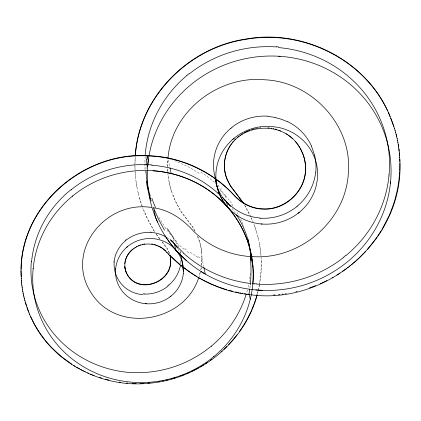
<?xml version="1.0" encoding="UTF-8"?>
<svg xmlns="http://www.w3.org/2000/svg" width="421" height="421" viewBox="0 0 421 421"><rect width="100%" height="100%" fill="white"/><g stroke="black" fill="none" stroke-linecap="round" stroke-linejoin="round"><path stroke-width="0.32" stroke-dasharray="2.1 1.58" d="M134.899 165.364L134.904 163.811M167.511 166.495L167.763 159.454M167.569 166.79L167.826 159.748M261.294 265.025L260.815 274.545L259.536 284.012M134.962 164.106L135.194 156.57M201.985 259.425L201.559 265.141M135.004 162.038L135.257 156.865M180.841 261.699L180.709 262.941M201.622 265.435L201.948 255.615M201.354 267.33L200.828 270.161M259.599 284.307L261.167 271.035L261.194 259.315M201.133 267.982L200.77 269.861M259.42 284.638L258.383 289.637M259.478 284.933L258.447 289.937M200.401 272.034L199.065 276.65M257.463 293.363L257.941 291.506M257.526 293.658L257.999 291.8M200.107 272.666L199.001 276.355M174.499 160.512L188.813 167.084L199.949 173.762M197.938 256.763L202.059 258.678L203.669 266.377M195.249 255.368L189.029 251.637M186.324 249.769L184.314 248.269M176.678 241.549L173.042 237.681L173.82 241.386M220.183 190.403L225.293 195.87L226.066 199.58M173.042 237.681L173.778 238.533M225.293 195.87L220.904 190.039M159.891 238.865L155.828 233.56M162.127 241.78L167.084 248.29L169.342 253.105M159.596 238.696L155.891 233.86M162.19 242.075L167.148 248.59L169.21 252.758M232.05 208.537L235.439 213.263M231.85 204.148L234.013 207.29M165.758 228.514L157.854 215.752M175.236 240.465L176.199 241.928M154.454 231.524L147.987 219.725M154.149 231.187L148.05 220.02L143.703 210.284M244.669 205.148L250.948 217.12M244.733 205.443L250.195 215.699M237.255 212.568L239.117 215.947M194.812 230.734L192.702 227.103L180.904 211.51L175.252 200.917L172.015 192.765M195.155 231.197L192.639 226.808L180.841 211.216L175.794 201.896L172.489 194.092M178.072 249.043L179.751 252.542M147.129 218.167L142.94 208.353M251.205 217.699L252.547 220.893M251.269 217.994L251.795 219.152M252.484 220.593L253.21 222.351M197.596 236.265L199.601 241.907M197.654 236.56L198.696 239.207M253.905 224.119L255.868 229.787M142.64 207.679L143.003 208.653M254.568 225.898L256.984 233.418M141.519 204.459L142.214 206.411M142.277 206.711L139.088 196.544M169.279 252.81L169.584 253.805M171.568 191.429L172.078 193.06M198.949 239.807L199.87 242.817M171.142 190.082L171.631 191.723M140.924 202.796L138.562 194.544M256.378 231.297L257.494 235.244M170.737 188.729L171.205 190.376M199.807 242.517L200.122 243.727M170.358 187.371L170.8 189.029M257.431 234.95L257.973 237.081M170 186.008L170.421 187.671M200.064 243.433L200.364 244.648M169.668 184.64L170.063 186.308M257.91 236.786L258.42 238.928M200.301 244.354L200.591 245.569M138.077 192.534L138.625 194.839M258.362 238.628L259.225 242.638M200.528 245.275L200.796 246.495M169.358 183.267L169.731 184.935M138.135 192.829L137.204 188.487M168.363 160.101L169.768 166.816M180.177 251.684L180.709 254.221M200.733 246.201L200.991 247.427M169.421 183.561L168.81 180.504M259.162 242.343L259.578 244.506M200.928 247.127L201.164 248.358M169.137 182.182L168.574 179.114M136.814 186.456L137.262 188.787M259.515 244.206L259.899 246.38M201.106 248.064L201.327 249.295M136.467 184.419L136.878 186.75M259.836 246.08L261.031 255.81M201.264 249L201.47 250.232M168.637 179.409L168.168 176.325M136.53 184.714L135.872 180.325M260.125 247.958L260.967 255.515M201.412 249.937L201.601 251.174M168.421 178.02L168 174.925M136.215 182.667L135.625 178.267M201.538 250.879L201.959 254.963M201.654 251.821L202.059 258.768M167.858 173.526L168.063 175.225M135.42 176.21L135.688 178.567M135.241 174.152L135.478 176.51M167.711 171.657L167.532 167.905M135.104 172.084L135.304 174.447M261.099 257.41L261.357 263.414M167.711 171.015L167.595 168.2M135.115 171.347L135.167 172.384M135.062 170.316L134.899 165.879M134.962 166.179L134.994 168.247M173.147 237.565A105.797 94.036 83.9 0 1 165.879 228.403M173.652 238.66A29.402 25.855 82 0 1 175.094 240.586M175.862 242.154A32.912 30.901 -71.7 0 1 177.573 245.475M177.962 245.269A33.985 32.827 -38.6 0 1 178.625 246.832M179.983 251.148A33.985 32.827 -38.6 0 1 180.52 253.926M180.825 260.467A33.985 32.827 -38.6 0 1 180.741 261.694M180.877 262.957A34.364 33.17 -35.8 0 1 180.725 264.083M167.29 237.739A34.017 32.143 -3.4 0 1 168.716 238.702M225.519 195.712A105.576 93.288 22.1 0 1 232.087 204.022M220.815 190.092A50.883 48.378 -2.8 0 1 217.294 183.44M250.4 273.203A110.523 105.924 -19.6 0 1 249.248 281.617M248.6 284.959A110.523 105.924 -19.6 0 1 247.964 287.759M247.395 290.022A110.523 105.924 -19.6 0 1 246.611 292.832M240.649 218.946A110.439 106.176 -17.5 0 1 243.885 226.345M200.949 172.142A92.709 67.144 34.7 0 1 216.883 184.419M221.357 188.676A92.709 67.144 34.7 0 1 221.872 189.197M250.153 285.891A143.066 138.167 37.2 0 1 249.895 288.059M197.802 257.284A118.659 91.215 84.6 0 1 195.097 255.915M188.829 252.763A84.153 56.14 67.7 0 1 186.071 250.916M184.151 249.258A63.497 37.858 61.8 0 1 176.331 242.47M145.282 173.199A122.064 116.396 -8.1 0 1 145.129 157.007M146.066 168.795A133.289 110.202 3.3 0 1 146.087 166.484"/><path stroke-width="0.63" d="M21.055 270.792L21.287 278.576M305.52 168.216C306.025 190.687 285.049 210.29 262.736 208.827C251.005 208.574 240.196 202.375 232.634 193.644C210.995 170.768 180.341 156.88 148.871 155.696M170.605 260.483C171.5 282.938 137.678 294.6 126.795 273.603M224.393 164.437L224.498 167.853M224.44 165.358L224.493 162.569M21.155 269.219C21.918 204.274 84.753 151.792 148.276 155.97M399.74 170.715L399.882 163.364M224.477 164.111C226.209 124.163 283.707 114.98 300.852 149.629M115.575 269.766L115.649 268.782M399.687 171.768L398.924 180.151M113.975 262.12L114.059 261.173M147.624 166.842L148.255 160.638L147.276 155.933L146.745 159.57M145.177 155.133L145.366 152.955A122.222 116.375 -5.8 0 1 186.945 75.475M124.826 263.641L125.1 261.583M135.267 155.533C139.072 96.63 189.124 46.836 246.874 38.885C304.878 28.77 368.165 61.387 390.209 116.664M135.33 155.833C139.104 97.693 187.919 48.31 244.801 39.537C301.183 28.87 363.181 58.414 387.62 110.912M252.81 284.059L252.821 283.928A110.46 105.855 -11.8 0 0 237.376 220.167L234.218 215.478A110.423 105.824 -11.8 0 0 227.661 207.211L218.988 198.449A110.423 105.824 -11.8 0 0 171.8 173.694L168.579 172.952A110.46 105.855 -11.8 0 0 33.754 263.672A110.46 105.855 -11.8 0 0 138.299 382.526A110.46 105.855 -11.8 0 0 253.084 269.024L252.9 266.382M389.036 174.457L388.888 175.983M33.154 268.735L33.185 268.409M390.577 181.825L390.425 183.34M31.659 261.594L31.691 261.273M167.995 157.88C171.926 111.039 218.636 75.385 264.651 79.785C311.345 81.669 352.172 124.874 348.383 172.042C346.651 219.462 302.004 258.626 255.079 256.752C232.339 256.468 209.79 247.29 193.618 231.25C183.093 219.504 169.41 209.916 153.465 207.769M315.713 172.536L315.839 171.252A51.541 50.625 -18.6 0 0 314.661 155.454M224.619 161.327L224.882 159.475M398.855 180.672L398.071 185.877M397.603 188.471L397.987 186.398M224.993 158.859L225.698 155.812M397.498 188.987L396.845 192.087M125.242 260.899L125.595 259.552M396.735 192.597L395.166 198.738M394.724 200.259L395.019 199.244M256.952 295.21L255.842 298.889M257.015 295.51C243.78 343.883 197.67 379.847 147.992 383.347C99.403 388.141 48.326 360.365 29.717 314.513M225.872 155.207L227.366 151.081M394.577 200.764L393.461 204.296M125.695 259.215L126.305 257.568M255.642 299.499L254.168 303.741M393.298 204.795L390.53 212.242M198.749 277.565C184.582 322.491 117.08 334.021 91.373 293.174C63.897 251.769 105.324 199.928 151.518 207.49M253.947 304.346L252.026 309.114M389.714 214.2L390.33 212.731M388.867 216.141L389.509 214.689M251.258 310.882L251.779 309.703M126.442 257.242L126.737 256.6M388.651 216.631L382.036 229.356M227.624 150.507L228.161 149.366M250.995 311.472L246.648 320.107M126.895 256.284L127.221 255.652M228.445 148.802L229.04 147.692M246.327 320.67L243.696 325.123M127.395 255.342L127.574 255.031M229.356 147.145L230.703 144.998M381.489 230.271L378.353 235.223M127.758 254.726L127.947 254.421M243.349 325.67L241.943 327.848M128.142 254.121L128.758 253.237M377.458 236.549L378.053 235.665M241.591 328.391L239.375 331.59M376.848 237.428L367.265 249.611M231.061 144.477L231.429 143.961M128.979 252.947L129.657 252.1M237.06 334.721L233.387 339.284M232.192 142.945L233.402 141.467M232.966 339.779L228.598 344.62M129.889 251.826L130.131 251.553M365.828 251.205L359.055 258.089M130.378 251.284L130.884 250.758M234.686 140.046L235.586 139.135M226.782 346.494L223.977 349.23M131.147 250.5L131.41 250.248M358.266 258.82L355.882 260.994M221.083 351.877L222.056 351.003M131.678 249.995L132.231 249.511M126.521 247.474L127.574 246.569M355.477 261.346L353.435 263.099M232.918 139.24L234.16 138.188M168.779 284.964L167.684 285.87M125.095 240.649L126.158 239.775M297.979 205.811L296.71 206.864M237.476 137.399L238.97 136.172M230.697 128.61L231.945 127.589M211.795 346.078L211.416 346.394M186.877 75.396L188.892 73.743M213.968 356.476L213.589 356.792M345.862 255.368L343.815 257.026M72.354 196.223L72.738 195.912M351.361 264.814L352.614 263.793M132.51 249.269L132.799 249.037M299.331 212.284L298.057 213.3M71.06 190.018L71.444 189.708M171.089 296.037L169.989 296.894M349.256 266.493L350.525 265.488M347.546 267.803L348.399 267.146M346.678 268.445L342.284 271.566M210.3 360.423L211.895 359.276M239.996 135.399L240.523 135.02M133.683 248.364L133.983 248.148M205.39 363.712L207.043 362.644M339.126 273.645L340.036 273.061M241.596 134.294L242.691 133.604M134.915 247.527L135.23 247.332M336.842 275.081L338.673 273.939M202.59 365.444L203.717 364.76M200.328 366.775L201.464 366.112M332.18 277.807L333.122 277.281M197.302 368.449L198.607 367.743M136.204 246.769L136.867 246.417M244.375 132.631L245.527 132.026M195.118 369.596L196.433 368.912M193.355 370.485L194.676 369.817M326.928 280.597L324.012 282.023M191.576 371.343L192.907 370.696M246.111 131.736L247.295 131.189M322.049 282.933L323.523 282.259M187.976 372.974L189.329 372.375M320.076 283.817L321.56 283.159M186.161 373.748L187.524 373.169M138.23 245.775L138.577 245.627M247.89 130.926L248.495 130.678M182.946 375.032L184.33 374.495M314.061 286.269L315.576 285.685M249.1 130.436L249.711 130.205M139.283 245.348L139.64 245.217M180.635 375.9L182.025 375.385M311.524 287.211L313.556 286.464M309.477 287.927L311.014 287.39M140.356 244.969L140.719 244.854M251.574 129.563L252.2 129.373M175.015 377.795L171.221 378.905M252.826 129.189L253.463 129.015M142.187 244.448L142.556 244.359M166.432 380.126L167.395 379.9M295.947 291.774L297 291.532M254.737 128.7L255.379 128.558M162.574 380.968L163.543 380.773M256.673 128.3L257.32 128.189M143.682 244.127L144.813 243.948M158.207 381.773L159.18 381.61M285.312 293.779L286.385 293.621M282.096 294.221L283.17 294.079M278.334 294.632L279.949 294.474M259.936 127.837L260.594 127.779M147.929 383.052L149.897 382.873M273.487 295.016L275.102 294.905M143.998 383.31L140.067 383.452M136.13 383.463L132.205 383.352M144.34 293.8L143.329 293.758M148.218 155.67C81.795 151.36 16.972 208.537 21.197 276.708M262.367 290.369L255.915 289.958M149.955 232.155L151.228 232.239M148.934 155.991C181.314 157.149 212.61 171.952 234.513 195.744C241.986 204.048 252.889 209.179 264.104 209.153C286.527 209.921 307.051 189.455 305.499 166.905M250.611 256.278L252.074 256.357M278.623 56.235L280.191 56.335M260.962 218.346L259.92 218.278M256.226 294.963L257.841 295.058M267.993 116.549L269.298 116.654A51.33 49.789 5.1 0 1 275.123 117.491M256.889 283.907L254.616 283.728M276.608 46.605L278.186 46.726M152.923 170.742L153.286 170.768A110.46 105.855 -11.8 0 1 226.814 206.264L232.113 211.658A50.973 48.847 -11.8 0 0 316.055 186.514L317.292 180.072L317.623 173.515A50.973 48.847 -11.8 0 0 277.728 127.279L270.04 126.353A50.973 48.847 -11.8 0 0 216.068 171.652L215.984 172.657A51.025 48.899 -11.8 0 0 223.425 201.622L226.987 206.432M262.151 224.046L261.109 223.961M146.419 303.767L145.398 303.678M151.755 165.148L152.118 165.174M126.332 382.957L127.631 383.068M267.861 127.789L269.182 127.926M250.863 294.495L251.932 294.611M250.927 294.795C328.117 305.104 405.244 238.218 399.771 159.164M247.659 294.121L249.795 294.384M249.853 294.679C217.362 291.321 187.177 274.797 165.269 250.816C160.706 246.348 154.296 243.927 147.929 244.027C135.757 243.754 123.674 254.395 124.9 267.025M119.206 382.094L120.495 382.284M151.692 243.975L152.449 244.091M244.464 293.658L245.527 293.826M241.812 293.221L242.87 293.405M271.15 128.21L271.803 128.326M239.702 292.832L240.754 293.032M237.597 292.411L238.644 292.627M275.113 117.533L281.728 119.359L287.79 121.906M235.497 291.953L236.544 292.19M273.103 128.589L273.75 128.731M153.949 244.401L154.691 244.585M108.986 380.116L105.213 379.153M232.887 291.343L228.745 290.248M275.039 129.058L275.681 129.231M224.646 289.022L226.687 289.653M276.318 129.421L276.95 129.615M155.428 244.796L156.154 245.027M99.624 377.484L101.477 378.069M223.119 288.527L224.135 288.859M168.205 158.259L170.379 159.001M222.609 288.364L218.578 286.943M156.875 245.28L157.228 245.417M218.083 286.754L213.126 284.78M278.834 130.263L279.449 130.499M92.336 374.848L94.141 375.553M90.541 374.122L91.736 374.606M280.065 130.747L280.681 131.005M211.174 283.938L212.637 284.575M87.589 372.838L88.768 373.364M210.684 283.722L206.827 281.928M158.628 246.011L159.312 246.338M84.1 371.201L85.252 371.759M206.348 281.691L203.506 280.249M82.374 370.338L83.521 370.917M80.669 369.449L81.8 370.048M159.648 246.511L160.643 247.059M201.159 279.002L203.033 280.007M78.411 368.228L79.537 368.843M200.696 278.744L197.933 277.171M76.743 367.275L77.859 367.912M196.112 276.081L197.023 276.629M73.459 365.296L75.091 366.302M160.964 247.253L161.606 247.648M285.98 133.731L286.543 134.078M195.66 275.808L192.087 273.534M201.017 271.508L205.28 274.082L203.869 267.34M71.844 364.265L61.077 356.361L51.799 347.762M287.101 134.436L287.654 134.804M190.771 272.65L191.65 273.24M161.922 247.858L162.232 248.069M190.329 272.355L180.656 265.041M162.538 248.285L163.137 248.732M288.738 135.562L289.795 136.357M163.432 248.964L164.295 249.679M290.316 136.762L292.327 138.477M179.851 264.362L175.541 260.552M186.324 260.536L176.336 250.679M171.468 240.765L183.698 253.189M217.836 193.039L219.783 194.834M164.579 249.932L165.595 250.895M175.173 260.204L171.342 256.573M229.861 205.216L222.43 197.423M166.616 251.9L167.284 252.563M168.405 253.679L169.042 254.31M51.357 347.304L46.736 342.141M176.599 250.963L170.342 243.417L165.085 235.886M176.12 250.437L176.699 251.169M168.289 240.633A122.006 116.922 -11.8 0 0 175.583 249.827L176.288 250.658M227.608 207.153L227.661 207.216A110.118 105.529 -11.8 0 1 235.607 217.468A110.328 105.729 -11.8 0 1 252.837 265.84L252.863 265.914M295.558 141.777L296.826 143.293M175.867 250.158L174.205 243.243M225.709 200.849L230.55 206.606M45.131 340.2L46.326 341.663M172.026 240.928L177.588 248.201M44.742 339.705L39.553 332.616M297.231 143.814L298.015 144.871M168.079 240.338L167.39 239.344M167.153 239.012L166.374 237.86A122.09 117.001 -11.8 0 1 189.129 86.184L191.139 84.5A122.09 117.001 -11.8 0 1 362.802 96.646A122.09 117.001 -11.8 0 1 347.241 261.973L345.194 263.614A122.09 117.001 -11.8 0 1 176.741 251.126M298.394 145.408L299.82 147.618M39.206 332.095L34.654 324.607L30.465 316.229M236.423 214.742C244.564 227.119 249.816 241.48 250.827 256.305M243.443 203.196L230.534 186.087L227.524 180.251M164.411 230.066L158.375 218.973L153.56 207.785L155.612 217.615L157.549 222.088M243.722 203.485L230.476 185.793L227.787 180.825M300.152 148.187L302.536 153.186M301.094 149.913L303.02 154.407M126.705 273.592L125.968 271.724M311.398 146.029L314.666 155.454M388.451 112.518L393.872 126.505M227.587 180.551L226.582 177.925M28.996 312.782L29.78 314.808M227.335 179.972L226.372 177.336M126.095 272.04C135.573 296.074 173.626 283.238 170.558 258.989M29.06 313.082L27.023 307.53M390.946 118.312L394.503 128.51M302.72 153.502L303.246 155.023M28.37 311.34L25.323 302.189M125.853 271.398L126.032 272.019M303.183 154.728L303.462 155.644M125.742 271.077L125.916 271.698M226.435 177.63L225.982 176.146M303.399 155.344L303.862 156.891M125.637 270.75L125.8 271.371M226.235 177.036L225.803 175.546M26.486 306.056L24.818 300.389M303.604 155.97L304.051 157.517M125.537 270.424L125.695 271.05M150.144 198.449L149.502 196.275M180.746 255.294C182.693 260.446 182.035 266.046 183.456 271.282M394.44 128.216L395.103 130.521M125.442 270.093L125.595 270.719M225.635 174.941L225.867 175.841M395.04 130.226L395.666 132.547M303.988 157.222L304.225 158.149M125.353 269.766L125.505 270.393M225.477 174.336L225.698 175.236M24.344 298.578L24.881 300.683M395.603 132.247L396.687 136.615M304.162 157.854L304.388 158.785M125.274 269.429L125.416 270.061M225.33 173.731L225.54 174.631M23.902 296.763L24.407 298.873M396.129 134.278L397.15 138.667M304.325 158.491L304.541 159.422M169.995 255.237L170.163 255.957M125.337 269.729L125.126 268.761M304.478 159.127L304.688 160.059M225.193 173.12L225.393 174.026M170.021 255.3L170.237 256.326M23.492 294.937L23.965 297.058M252.905 266.461L250.842 256.584L251.074 259.178M249.279 294.611L250.253 299.263M226.456 201.433L226.603 202.143M226.672 202.459L227.661 207.216M215.505 178.962L216.441 183.435M169.968 167.779L171.173 173.536M397.087 138.367L397.577 140.719M304.625 159.764L304.82 160.701M225.067 172.505L225.256 173.415M23.113 293.111L23.555 295.237M397.513 140.425L397.966 142.782M304.757 160.406L304.941 161.348M224.951 171.894L225.13 172.805M170.179 256.026L170.31 256.689M22.766 291.274L23.176 293.405M125.063 268.424L125.19 269.061M397.903 142.487L398.645 146.924M304.878 161.048L305.051 161.99M170.247 256.394L170.373 257.057M225.014 172.189L224.751 170.663M22.45 289.432L22.829 291.569M125.005 268.088L125.126 268.724M398.261 144.556L399.182 151.086M304.988 161.696L305.151 162.638M170.31 256.763L170.426 257.426M224.909 171.573L224.667 170.042M22.166 287.58L22.513 289.727M125.069 268.387L124.874 267.072M305.093 162.343L305.325 163.937M170.368 257.131L170.479 257.794M21.913 285.727L22.229 287.88M124.911 267.409L125.016 268.045M305.183 162.99L305.393 164.59M170.416 257.499L170.526 258.168M398.866 148.708L399.576 155.27M224.593 169.421L224.73 170.337M21.692 283.875L21.976 286.027M170.463 257.868L170.594 258.91M224.656 169.721L224.477 168.179M21.508 282.012L21.755 284.17M124.937 267.367L124.816 266.388M305.33 164.29L305.451 165.243M170.5 258.241L170.663 260.404M399.334 152.881L399.724 157.365M21.35 280.149L21.566 282.307M305.388 164.943L305.535 166.548M224.54 168.479L224.377 165.685M21.229 278.281L21.413 280.444M305.435 165.595L305.578 167.858M399.661 157.065L399.908 161.559M180.53 265.198A34.364 33.17 -35.8 0 1 168.895 285.101M167.958 286.212A34.79 33.08 -39.5 0 1 144.314 294.068M143.182 294.716A34.875 32.291 -34.6 0 1 114.149 262.12M114.196 261.183A34.401 31.249 -13.4 0 1 125.311 240.859M126.347 239.986A34.101 31.528 -5.6 0 1 149.939 232.418M151.213 232.387A34.017 32.143 -3.4 0 1 165.816 236.855M170.084 239.733A34.017 32.143 -3.4 0 1 171.4 240.833M226.835 206.248A50.973 48.847 -11.8 0 1 216.441 183.43M225.351 201.059A48.804 41.09 21.5 0 1 215.263 178.962M259.957 217.967A50.925 48.983 -18.9 0 1 229.987 205.09M296.616 206.748A51.151 49.489 -26.2 0 1 260.973 218.199M315.618 172.526A51.441 50.173 -27.1 0 1 297.842 205.653M287.885 121.727A51.462 50.562 -7.5 0 1 311.487 145.992M231.803 127.421A51.23 49.546 5.2 0 1 268.019 116.196M230.582 128.484A51.062 48.747 1.5 0 0 213.715 160.496L213.652 161.49A50.883 48.378 -2.8 0 0 216.162 180.551M152.113 165.243A110.439 105.361 -7.2 0 1 217.794 193.081M71.338 189.592A110.507 105.371 -7.5 0 1 151.776 164.927M31.617 261.267A110.612 104.955 -8.1 0 1 70.844 189.771M131.078 372.606A110.697 104.571 -11.4 0 1 31.333 261.578M211.221 346.178A110.634 105.287 -19.5 0 1 131.426 372.527M246.274 293.953A110.523 105.924 -19.6 0 1 211.642 345.899M247.895 238.986A110.439 106.176 -17.5 0 1 249.527 246.895M250.032 250.327A110.439 106.176 -17.5 0 1 250.832 260.115M250.548 259.573A143.066 138.167 37.2 0 1 250.269 284.807M249.753 289.143A143.066 138.167 37.2 0 1 248.911 294.537M151.239 201.049A122.064 116.396 -8.1 0 1 148.997 193.944M148.513 192.15A122.064 116.396 -8.1 0 1 146.24 181.214M189.118 74.001A122.311 116.733 -4.1 0 1 276.581 46.941M278.107 47.557A122.3 117.591 -3 0 1 389.083 174.457M388.962 175.989A122.169 118.296 -11.2 0 1 345.988 255.51M343.957 257.189A122.095 117.891 -14 0 1 256.873 284.091M254.594 283.912A122.074 117.37 -14 0 1 252.642 283.728M250.7 283.512A122.074 117.37 -14 0 1 183.635 253.258M171.842 241.212A42.553 20.003 56.4 0 1 170.7 239.775M173.12 236.997A53.741 24.828 56.3 0 1 167.395 228.64M155.507 207.358A125.905 99.835 16.2 0 1 151.849 198.223M150.292 196.123A133.289 110.202 3.3 0 1 146.103 171.1M146.119 165.327A133.289 110.202 3.3 0 1 146.508 159.548M183.324 273.571L183.188 274.787A34.033 32.617 -11.8 0 1 145.998 303.73A34.033 32.617 -11.8 0 1 115.612 269.187A34.033 32.617 -11.8 0 1 151.286 238.523L152.555 238.591A34.033 32.612 -11.8 0 1 183.324 273.571"/></g></svg>
